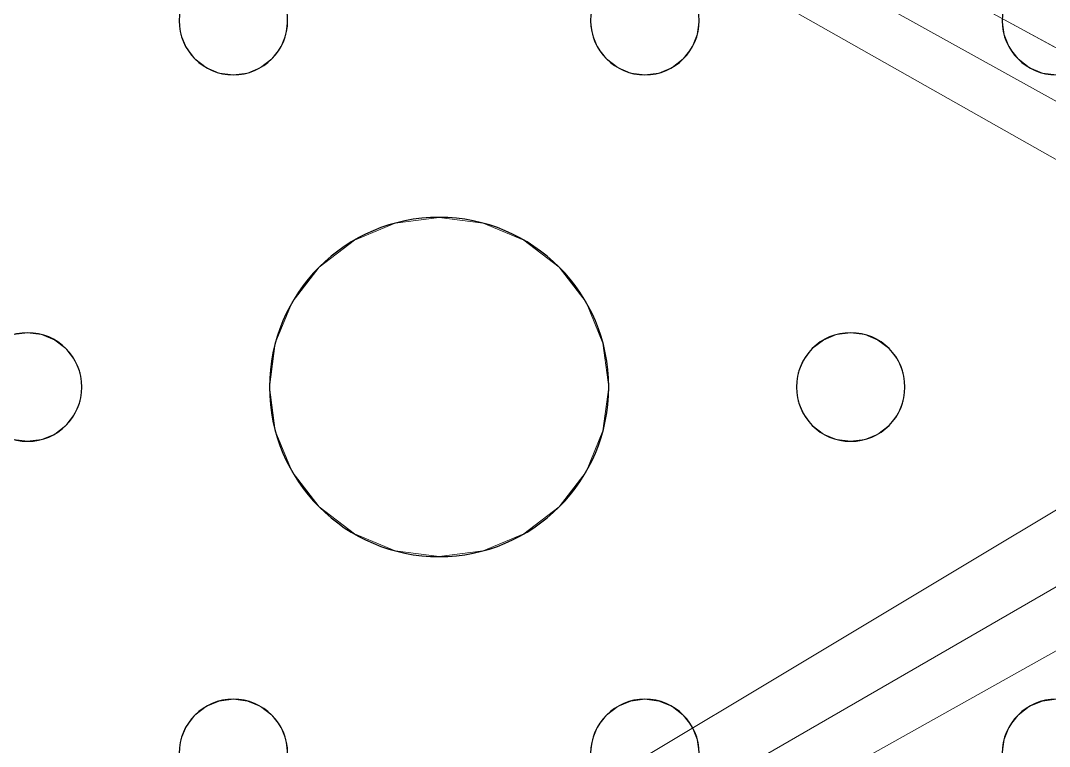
# Model space of a CAD drawing. Header units: millimetres. Extents: x -1 to 1201, y -701 to 1.
# Drawn here: x 306.2 to 382, y -259.5 to -206 of the extents above; entities that cross this region are included whole.
import ezdxf

# ---------------------------------------------------------------- set-up
doc = ezdxf.new("R2010")
doc.units = ezdxf.units.MM
doc.layers.add('IQ_200_3D', color=1, linetype='Continuous')
doc.layers.add('IQ_204_2D', color=7, linetype='Continuous')

msp = doc.modelspace()

# ---------------------------------------------------------------- linework, layer by layer
at = {"layer": 'IQ_200_3D', "lineweight": 18}
for points, invisible_edges in [([(295.413, -207.035, 890), (318.019, -207.035, 890), (317.882, -206, 890), (295.549, -206, 890)], 5), ([(317.882, -206, 888), (318.019, -207.035, 888), (295.413, -207.035, 888), (295.549, -206, 888)], 10), ([(317.882, -206, 890), (318.019, -207.035, 890), (318.019, -207.035, 888), (317.882, -206, 888)], 2), ([(325.746, -207.035, 890), (337.049, -220.5, 890), (348.352, -207.035, 890), (348.216, -206, 890)], 11), ([(348.216, -206, 890), (325.882, -206, 890), (325.746, -207.035, 890)], 13), ([(325.746, -207.035, 888), (325.882, -206, 888), (348.216, -206, 888), (348.352, -207.035, 888)], 10), ([(325.746, -207.035, 890), (325.882, -206, 890), (325.882, -206, 888), (325.746, -207.035, 888)], 8), ([(348.216, -206, 890), (348.352, -207.035, 890), (348.352, -207.035, 888), (348.216, -206, 888)], 2), ([(356.079, -207.035, 890), (378.685, -207.035, 890), (378.549, -206, 890), (356.216, -206, 890)], 5), ([(378.549, -206, 888), (378.685, -207.035, 888), (356.079, -207.035, 888), (356.216, -206, 888)], 10), ([(356.079, -207.035, 890), (356.216, -206, 890), (356.216, -206, 888), (356.079, -207.035, 888)], 8), ([(378.549, -206, 890), (378.685, -207.035, 890), (378.685, -207.035, 888), (378.549, -206, 888)], 2), ([(318.019, -207.035, 890), (295.413, -207.035, 890), (295.013, -208, 890), (318.418, -208, 890)], 5), ([(318.418, -208, 888), (306.716, -229, 888), (295.013, -208, 888), (318.019, -207.035, 888)], 7), ([(295.013, -208, 888), (295.413, -207.035, 888), (318.019, -207.035, 888)], 14), ([(318.019, -207.035, 890), (318.418, -208, 890), (318.418, -208, 888), (318.019, -207.035, 888)], 10), ([(337.049, -220.5, 890), (325.746, -207.035, 890), (325.347, -208, 890)], 13), ([(337.049, -220.5, 888), (333.814, -220.926, 888), (325.347, -208, 888), (325.746, -207.035, 888)], 10), ([(325.347, -208, 890), (325.746, -207.035, 890), (325.746, -207.035, 888), (325.347, -208, 888)], 10), ([(337.049, -220.5, 888), (325.746, -207.035, 888), (348.352, -207.035, 888), (348.752, -208, 888)], 11), ([(348.352, -207.035, 890), (337.049, -220.5, 890), (348.752, -208, 890)], 3), ([(348.352, -207.035, 890), (348.752, -208, 890), (348.752, -208, 888), (348.352, -207.035, 888)], 10), ([(378.685, -207.035, 890), (356.079, -207.035, 890), (355.68, -208, 890), (379.085, -208, 890)], 5), ([(378.685, -207.035, 888), (379.085, -208, 888), (355.68, -208, 888), (356.079, -207.035, 888)], 10), ([(355.68, -208, 890), (356.079, -207.035, 890), (356.079, -207.035, 888), (355.68, -208, 888)], 10), ([(378.685, -207.035, 890), (379.085, -208, 890), (379.085, -208, 888), (378.685, -207.035, 888)], 10), ([(306.716, -229, 890), (318.418, -208, 890), (295.013, -208, 890), (294.378, -208.828, 890)], 11), ([(306.716, -229, 888), (305.68, -229.136, 888), (294.378, -208.828, 888), (295.013, -208, 888)], 10), ([(319.054, -208.828, 890), (318.418, -208, 890), (306.716, -229, 890), (307.751, -229.136, 890)], 10), ([(318.418, -208, 888), (319.054, -208.828, 888), (306.716, -229, 888)], 14), ([(318.418, -208, 890), (319.054, -208.828, 890), (319.054, -208.828, 888), (318.418, -208, 888)], 10), ([(325.347, -208, 890), (324.711, -208.828, 890), (333.814, -220.926, 890), (337.049, -220.5, 890)], 10), ([(325.347, -208, 888), (333.814, -220.926, 888), (324.711, -208.828, 888)], 3), ([(324.711, -208.828, 890), (325.347, -208, 890), (325.347, -208, 888), (324.711, -208.828, 888)], 10), ([(340.284, -220.926, 890), (349.387, -208.828, 890), (348.752, -208, 890), (337.049, -220.5, 890)], 5), ([(348.752, -208, 888), (340.284, -220.926, 888), (337.049, -220.5, 888)], 13), ([(349.387, -208.828, 888), (343.299, -222.175, 888), (340.284, -220.926, 888), (348.752, -208, 888)], 5), ([(348.752, -208, 890), (349.387, -208.828, 890), (349.387, -208.828, 888), (348.752, -208, 888)], 10), ([(355.68, -208, 890), (355.044, -208.828, 890), (367.382, -229, 890), (379.085, -208, 890)], 14), ([(367.382, -229, 888), (366.347, -229.136, 888), (355.044, -208.828, 888), (355.68, -208, 888)], 10), ([(355.044, -208.828, 890), (355.68, -208, 890), (355.68, -208, 888), (355.044, -208.828, 888)], 10), ([(367.382, -229, 888), (355.68, -208, 888), (379.085, -208, 888), (379.721, -208.828, 888)], 11), ([(379.721, -208.828, 890), (379.085, -208, 890), (367.382, -229, 890), (368.418, -229.136, 890)], 10), ([(379.085, -208, 890), (379.721, -208.828, 890), (379.721, -208.828, 888), (379.085, -208, 888)], 10), ([(294.378, -208.828, 890), (293.549, -209.464, 890), (305.68, -229.136, 890), (306.716, -229, 890)], 10), ([(307.751, -229.136, 888), (306.716, -229, 888), (319.054, -208.828, 888), (319.882, -209.464, 888)], 10), ([(319.882, -209.464, 890), (319.054, -208.828, 890), (307.751, -229.136, 890), (308.716, -229.536, 890)], 10), ([(319.054, -208.828, 890), (319.882, -209.464, 890), (319.882, -209.464, 888), (319.054, -208.828, 888)], 10), ([(324.711, -208.828, 890), (323.882, -209.464, 890), (330.799, -222.175, 890), (333.814, -220.926, 890)], 10), ([(330.799, -222.175, 888), (323.882, -209.464, 888), (324.711, -208.828, 888), (333.814, -220.926, 888)], 5), ([(323.882, -209.464, 890), (324.711, -208.828, 890), (324.711, -208.828, 888), (323.882, -209.464, 888)], 10), ([(343.299, -222.175, 890), (350.216, -209.464, 890), (349.387, -208.828, 890), (340.284, -220.926, 890)], 5), ([(343.299, -222.175, 888), (349.387, -208.828, 888), (350.216, -209.464, 888)], 13), ([(349.387, -208.828, 890), (350.216, -209.464, 890), (350.216, -209.464, 888), (349.387, -208.828, 888)], 10), ([(355.044, -208.828, 890), (354.216, -209.464, 890), (366.347, -229.136, 890), (367.382, -229, 890)], 10), ([(366.347, -229.136, 888), (365.382, -229.536, 888), (354.216, -209.464, 888), (355.044, -208.828, 888)], 10), ([(354.216, -209.464, 890), (355.044, -208.828, 890), (355.044, -208.828, 888), (354.216, -209.464, 888)], 10), ([(368.418, -229.136, 888), (367.382, -229, 888), (379.721, -208.828, 888), (380.549, -209.464, 888)], 10), ([(380.549, -209.464, 890), (379.721, -208.828, 890), (368.418, -229.136, 890), (369.382, -229.536, 890)], 10), ([(379.721, -208.828, 890), (380.549, -209.464, 890), (380.549, -209.464, 888), (379.721, -208.828, 888)], 10), ([(308.716, -229.536, 888), (307.751, -229.136, 888), (319.882, -209.464, 888), (320.847, -209.864, 888)], 10), ([(320.847, -209.864, 890), (319.882, -209.464, 890), (308.716, -229.536, 890), (309.544, -230.172, 890)], 10), ([(309.544, -230.172, 888), (308.716, -229.536, 888), (320.847, -209.864, 888), (326.224, -226.75, 888)], 14), ([(320.847, -209.864, 890), (309.544, -230.172, 890), (326.224, -226.75, 890), (328.21, -224.161, 890)], 11), ([(319.882, -209.464, 890), (320.847, -209.864, 890), (320.847, -209.864, 888), (319.882, -209.464, 888)], 10), ([(320.847, -209.864, 890), (328.21, -224.161, 890), (321.882, -210, 890)], 3), ([(320.847, -209.864, 888), (321.882, -210, 888), (328.21, -224.161, 888), (326.224, -226.75, 888)], 10), ([(321.882, -210, 888), (320.847, -209.864, 888), (320.847, -209.864, 890), (321.882, -210, 890)], 10), ([(322.918, -209.864, 890), (321.882, -210, 890), (328.21, -224.161, 890), (330.799, -222.175, 890)], 10), ([(328.21, -224.161, 888), (321.882, -210, 888), (322.918, -209.864, 888), (330.799, -222.175, 888)], 5), ([(322.918, -209.864, 888), (321.882, -210, 888), (321.882, -210, 890), (322.918, -209.864, 890)], 10), ([(323.882, -209.464, 890), (322.918, -209.864, 890), (330.799, -222.175, 890)], 14), ([(330.799, -222.175, 888), (322.918, -209.864, 888), (323.882, -209.464, 888)], 13), ([(322.918, -209.864, 890), (323.882, -209.464, 890), (323.882, -209.464, 888), (322.918, -209.864, 888)], 10), ([(351.18, -209.864, 890), (350.216, -209.464, 890), (343.299, -222.175, 890), (345.888, -224.161, 890)], 10), ([(351.18, -209.864, 888), (343.299, -222.175, 888), (350.216, -209.464, 888)], 3), ([(351.18, -209.864, 888), (352.216, -210, 888), (345.888, -224.161, 888), (343.299, -222.175, 888)], 10), ([(345.888, -224.161, 890), (352.216, -210, 890), (351.18, -209.864, 890)], 13), ([(345.888, -224.161, 890), (347.874, -226.75, 890), (353.251, -209.864, 890), (352.216, -210, 890)], 10), ([(347.874, -226.75, 888), (345.888, -224.161, 888), (353.251, -209.864, 888), (364.554, -230.172, 888)], 14), ([(353.251, -209.864, 888), (345.888, -224.161, 888), (352.216, -210, 888)], 3), ([(347.874, -226.75, 890), (349.123, -229.765, 890), (364.554, -230.172, 890), (353.251, -209.864, 890)], 14), ([(350.216, -209.464, 890), (351.18, -209.864, 890), (351.18, -209.864, 888), (350.216, -209.464, 888)], 10), ([(352.216, -210, 888), (351.18, -209.864, 888), (351.18, -209.864, 890), (352.216, -210, 890)], 10), ([(353.251, -209.864, 888), (352.216, -210, 888), (352.216, -210, 890), (353.251, -209.864, 890)], 10), ([(354.216, -209.464, 890), (353.251, -209.864, 890), (365.382, -229.536, 890), (366.347, -229.136, 890)], 10), ([(365.382, -229.536, 888), (364.554, -230.172, 888), (353.251, -209.864, 888), (354.216, -209.464, 888)], 10), ([(353.251, -209.864, 890), (354.216, -209.464, 890), (354.216, -209.464, 888), (353.251, -209.864, 888)], 10), ([(364.554, -230.172, 890), (365.382, -229.536, 890), (353.251, -209.864, 890)], 14), ([(369.382, -229.536, 888), (368.418, -229.136, 888), (380.549, -209.464, 888), (381.514, -209.864, 888)], 10), ([(381.514, -209.864, 890), (380.549, -209.464, 890), (369.382, -229.536, 890), (370.211, -230.172, 890)], 10), ([(381.514, -209.864, 888), (382.549, -210, 888), (370.211, -230.172, 888), (369.382, -229.536, 888)], 10), ([(381.514, -209.864, 890), (370.211, -230.172, 890), (382.549, -210, 890)], 3), ([(370.847, -231, 890), (394.252, -231, 890), (382.549, -210, 890), (370.211, -230.172, 890)], 7), ([(370.847, -231, 888), (370.211, -230.172, 888), (382.549, -210, 888), (394.252, -231, 888)], 14), ([(380.549, -209.464, 890), (381.514, -209.864, 890), (381.514, -209.864, 888), (380.549, -209.464, 888)], 10), ([(382.549, -210, 888), (381.514, -209.864, 888), (381.514, -209.864, 890), (382.549, -210, 890)], 10), ([(333.814, -220.926, 888), (337.049, -220.5, 888), (337.049, -220.5, 890), (333.814, -220.926, 890)], 10), ([(337.049, -220.5, 888), (340.284, -220.926, 888), (340.284, -220.926, 890), (337.049, -220.5, 890)], 10), ([(333.814, -220.926, 890), (330.799, -222.175, 890), (330.799, -222.175, 888), (333.814, -220.926, 888)], 10), ([(343.299, -222.175, 890), (340.284, -220.926, 890), (340.284, -220.926, 888), (343.299, -222.175, 888)], 10), ([(330.799, -222.175, 890), (328.21, -224.161, 890), (328.21, -224.161, 888), (330.799, -222.175, 888)], 10), ([(345.888, -224.161, 890), (343.299, -222.175, 890), (343.299, -222.175, 888), (345.888, -224.161, 888)], 10), ([(328.21, -224.161, 890), (326.224, -226.75, 890), (326.224, -226.75, 888), (328.21, -224.161, 888)], 10), ([(347.874, -226.75, 890), (345.888, -224.161, 890), (345.888, -224.161, 888), (347.874, -226.75, 888)], 10), ([(309.544, -230.172, 890), (310.18, -231, 890), (324.975, -229.765, 890), (326.224, -226.75, 890)], 10), ([(324.975, -229.765, 888), (310.18, -231, 888), (309.544, -230.172, 888), (326.224, -226.75, 888)], 5), ([(326.224, -226.75, 890), (324.975, -229.765, 890), (324.975, -229.765, 888), (326.224, -226.75, 888)], 10), ([(349.123, -229.765, 888), (347.874, -226.75, 888), (364.554, -230.172, 888), (363.918, -231, 888)], 10), ([(349.123, -229.765, 890), (347.874, -226.75, 890), (347.874, -226.75, 888), (349.123, -229.765, 888)], 10), ([(305.68, -229.136, 888), (306.716, -229, 888), (306.716, -229, 890), (305.68, -229.136, 890)], 10), ([(306.716, -229, 888), (307.751, -229.136, 888), (307.751, -229.136, 890), (306.716, -229, 890)], 10), ([(366.347, -229.136, 888), (367.382, -229, 888), (367.382, -229, 890), (366.347, -229.136, 890)], 10), ([(367.382, -229, 888), (368.418, -229.136, 888), (368.418, -229.136, 890), (367.382, -229, 890)], 10), ([(308.716, -229.536, 890), (307.751, -229.136, 890), (307.751, -229.136, 888), (308.716, -229.536, 888)], 10), ([(309.544, -230.172, 890), (308.716, -229.536, 890), (308.716, -229.536, 888), (309.544, -230.172, 888)], 10), ([(324.975, -229.765, 890), (310.18, -231, 890), (310.579, -231.965, 890), (324.549, -233, 890)], 5), ([(324.975, -229.765, 888), (310.579, -231.965, 888), (310.18, -231, 888)], 13), ([(324.549, -233, 888), (310.716, -233, 888), (310.579, -231.965, 888), (324.975, -229.765, 888)], 5), ([(324.975, -229.765, 890), (324.549, -233, 890), (324.549, -233, 888), (324.975, -229.765, 888)], 8), ([(349.549, -233, 890), (363.382, -233, 890), (363.519, -231.965, 890), (349.123, -229.765, 890)], 5), ([(363.519, -231.965, 890), (363.918, -231, 890), (349.123, -229.765, 890)], 14), ([(364.554, -230.172, 890), (349.123, -229.765, 890), (363.918, -231, 890)], 3), ([(349.123, -229.765, 888), (363.918, -231, 888), (363.519, -231.965, 888), (349.549, -233, 888)], 5), ([(349.549, -233, 890), (349.123, -229.765, 890), (349.123, -229.765, 888), (349.549, -233, 888)], 2), ([(365.382, -229.536, 890), (364.554, -230.172, 890), (364.554, -230.172, 888), (365.382, -229.536, 888)], 10), ([(366.347, -229.136, 890), (365.382, -229.536, 890), (365.382, -229.536, 888), (366.347, -229.136, 888)], 10), ([(369.382, -229.536, 890), (368.418, -229.136, 890), (368.418, -229.136, 888), (369.382, -229.536, 888)], 10), ([(370.211, -230.172, 890), (369.382, -229.536, 890), (369.382, -229.536, 888), (370.211, -230.172, 888)], 10), ([(310.18, -231, 890), (309.544, -230.172, 890), (309.544, -230.172, 888), (310.18, -231, 888)], 10), ([(364.554, -230.172, 890), (363.918, -231, 890), (363.918, -231, 888), (364.554, -230.172, 888)], 10), ([(370.847, -231, 890), (370.211, -230.172, 890), (370.211, -230.172, 888), (370.847, -231, 888)], 10), ([(310.579, -231.965, 890), (310.18, -231, 890), (310.18, -231, 888), (310.579, -231.965, 888)], 10), ([(363.918, -231, 890), (363.519, -231.965, 890), (363.519, -231.965, 888), (363.918, -231, 888)], 10), ([(370.847, -231, 890), (371.246, -231.965, 890), (393.852, -231.965, 890), (394.252, -231, 890)], 10), ([(393.852, -231.965, 888), (371.246, -231.965, 888), (370.847, -231, 888), (394.252, -231, 888)], 5), ([(371.246, -231.965, 890), (370.847, -231, 890), (370.847, -231, 888), (371.246, -231.965, 888)], 10), ([(324.549, -233, 890), (310.579, -231.965, 890), (310.716, -233, 890)], 13), ([(310.716, -233, 890), (310.579, -231.965, 890), (310.579, -231.965, 888), (310.716, -233, 888)], 2), ([(363.382, -233, 888), (349.549, -233, 888), (363.519, -231.965, 888)], 3), ([(363.519, -231.965, 890), (363.382, -233, 890), (363.382, -233, 888), (363.519, -231.965, 888)], 8), ([(371.246, -231.965, 890), (371.382, -233, 890), (393.716, -233, 890), (393.852, -231.965, 890)], 10), ([(393.716, -233, 888), (371.382, -233, 888), (371.246, -231.965, 888), (393.852, -231.965, 888)], 5), ([(371.382, -233, 890), (371.246, -231.965, 890), (371.246, -231.965, 888), (371.382, -233, 888)], 2), ([(324.549, -233, 890), (310.716, -233, 890), (310.579, -234.035, 890), (324.975, -236.235, 890)], 5), ([(310.579, -234.035, 888), (310.716, -233, 888), (324.549, -233, 888), (324.975, -236.235, 888)], 10), ([(310.579, -234.035, 890), (310.716, -233, 890), (310.716, -233, 888), (310.579, -234.035, 888)], 8), ([(324.549, -233, 890), (324.975, -236.235, 890), (324.975, -236.235, 888), (324.549, -233, 888)], 2), ([(363.519, -234.035, 890), (363.382, -233, 890), (349.549, -233, 890), (349.123, -236.235, 890)], 10), ([(363.519, -234.035, 888), (363.918, -235, 888), (349.123, -236.235, 888), (349.549, -233, 888)], 10), ([(349.123, -236.235, 890), (349.549, -233, 890), (349.549, -233, 888), (349.123, -236.235, 888)], 8), ([(349.549, -233, 888), (363.382, -233, 888), (363.519, -234.035, 888)], 13), ([(363.382, -233, 890), (363.519, -234.035, 890), (363.519, -234.035, 888), (363.382, -233, 888)], 2), ([(393.716, -233, 890), (371.382, -233, 890), (371.246, -234.035, 890), (393.852, -234.035, 890)], 5), ([(393.716, -233, 888), (393.852, -234.035, 888), (371.246, -234.035, 888), (371.382, -233, 888)], 10), ([(371.246, -234.035, 890), (371.382, -233, 890), (371.382, -233, 888), (371.246, -234.035, 888)], 8), ([(310.18, -235, 890), (324.975, -236.235, 890), (310.579, -234.035, 890)], 3), ([(324.975, -236.235, 888), (310.18, -235, 888), (310.579, -234.035, 888)], 13), ([(310.18, -235, 890), (310.579, -234.035, 890), (310.579, -234.035, 888), (310.18, -235, 888)], 10), ([(363.519, -234.035, 890), (349.123, -236.235, 890), (363.918, -235, 890)], 3), ([(363.519, -234.035, 890), (363.918, -235, 890), (363.918, -235, 888), (363.519, -234.035, 888)], 10), ([(393.852, -234.035, 890), (371.246, -234.035, 890), (370.847, -235, 890)], 13), ([(370.847, -235, 890), (382.549, -256, 890), (394.252, -235, 890), (393.852, -234.035, 890)], 11), ([(393.852, -234.035, 888), (394.252, -235, 888), (370.847, -235, 888), (371.246, -234.035, 888)], 10), ([(370.847, -235, 890), (371.246, -234.035, 890), (371.246, -234.035, 888), (370.847, -235, 888)], 10), ([(310.18, -235, 890), (309.544, -235.828, 890), (324.975, -236.235, 890)], 14), ([(324.975, -236.235, 888), (326.224, -239.25, 888), (309.544, -235.828, 888), (310.18, -235, 888)], 10), ([(309.544, -235.828, 890), (310.18, -235, 890), (310.18, -235, 888), (309.544, -235.828, 888)], 10), ([(364.554, -235.828, 890), (363.918, -235, 890), (349.123, -236.235, 890), (347.874, -239.25, 890)], 10), ([(364.554, -235.828, 888), (347.874, -239.25, 888), (349.123, -236.235, 888), (363.918, -235, 888)], 5), ([(363.918, -235, 890), (364.554, -235.828, 890), (364.554, -235.828, 888), (363.918, -235, 888)], 10), ([(370.847, -235, 890), (370.211, -235.828, 890), (382.549, -256, 890)], 14), ([(382.549, -256, 888), (370.211, -235.828, 888), (370.847, -235, 888), (394.252, -235, 888)], 13), ([(370.211, -235.828, 890), (370.847, -235, 890), (370.847, -235, 888), (370.211, -235.828, 888)], 10), ([(320.847, -256.136, 890), (309.544, -235.828, 890), (308.716, -236.464, 890), (319.882, -256.536, 890)], 5), ([(320.847, -256.136, 888), (308.716, -236.464, 888), (309.544, -235.828, 888)], 13), ([(308.716, -236.464, 890), (309.544, -235.828, 890), (309.544, -235.828, 888), (308.716, -236.464, 888)], 10), ([(309.544, -235.828, 890), (320.847, -256.136, 890), (326.224, -239.25, 890), (324.975, -236.235, 890)], 11), ([(326.224, -239.25, 888), (328.21, -241.839, 888), (320.847, -256.136, 888), (309.544, -235.828, 888)], 14), ([(347.874, -239.25, 890), (345.888, -241.839, 890), (353.251, -256.136, 890), (364.554, -235.828, 890)], 14), ([(347.874, -239.25, 888), (364.554, -235.828, 888), (353.251, -256.136, 888), (345.888, -241.839, 888)], 7), ([(353.251, -256.136, 890), (354.216, -256.536, 890), (365.382, -236.464, 890), (364.554, -235.828, 890)], 10), ([(365.382, -236.464, 888), (354.216, -256.536, 888), (353.251, -256.136, 888), (364.554, -235.828, 888)], 5), ([(364.554, -235.828, 890), (365.382, -236.464, 890), (365.382, -236.464, 888), (364.554, -235.828, 888)], 10), ([(370.211, -235.828, 890), (369.382, -236.464, 890), (381.514, -256.136, 890), (382.549, -256, 890)], 10), ([(370.211, -235.828, 888), (382.549, -256, 888), (381.514, -256.136, 888), (369.382, -236.464, 888)], 5), ([(369.382, -236.464, 890), (370.211, -235.828, 890), (370.211, -235.828, 888), (369.382, -236.464, 888)], 10), ([(319.882, -256.536, 890), (308.716, -236.464, 890), (307.751, -236.864, 890), (319.054, -257.172, 890)], 5), ([(319.882, -256.536, 888), (307.751, -236.864, 888), (308.716, -236.464, 888), (320.847, -256.136, 888)], 5), ([(307.751, -236.864, 890), (308.716, -236.464, 890), (308.716, -236.464, 888), (307.751, -236.864, 888)], 10), ([(324.975, -236.235, 890), (326.224, -239.25, 890), (326.224, -239.25, 888), (324.975, -236.235, 888)], 10), ([(347.874, -239.25, 890), (349.123, -236.235, 890), (349.123, -236.235, 888), (347.874, -239.25, 888)], 10), ([(354.216, -256.536, 890), (355.044, -257.172, 890), (366.347, -236.864, 890), (365.382, -236.464, 890)], 10), ([(366.347, -236.864, 888), (355.044, -257.172, 888), (354.216, -256.536, 888), (365.382, -236.464, 888)], 5), ([(365.382, -236.464, 890), (366.347, -236.864, 890), (366.347, -236.864, 888), (365.382, -236.464, 888)], 10), ([(369.382, -236.464, 890), (368.418, -236.864, 890), (380.549, -256.536, 890), (381.514, -256.136, 890)], 10), ([(369.382, -236.464, 888), (381.514, -256.136, 888), (380.549, -256.536, 888), (368.418, -236.864, 888)], 5), ([(368.418, -236.864, 890), (369.382, -236.464, 890), (369.382, -236.464, 888), (368.418, -236.864, 888)], 10), ([(305.68, -236.864, 888), (306.716, -237, 888), (294.378, -257.172, 888), (293.549, -256.536, 888)], 10), ([(306.716, -237, 890), (305.68, -236.864, 890), (294.378, -257.172, 890), (295.013, -258, 890)], 10), ([(306.716, -237, 888), (295.013, -258, 888), (294.378, -257.172, 888)], 13), ([(295.013, -258, 890), (318.418, -258, 890), (306.716, -237, 890)], 15), ([(318.418, -258, 888), (318.019, -258.965, 888), (295.013, -258, 888), (306.716, -237, 888)], 14), ([(306.716, -237, 888), (305.68, -236.864, 888), (305.68, -236.864, 890), (306.716, -237, 890)], 10), ([(319.054, -257.172, 890), (307.751, -236.864, 890), (306.716, -237, 890), (318.418, -258, 890)], 5), ([(306.716, -237, 888), (307.751, -236.864, 888), (319.054, -257.172, 888), (318.418, -258, 888)], 10), ([(307.751, -236.864, 888), (306.716, -237, 888), (306.716, -237, 890), (307.751, -236.864, 890)], 10), ([(307.751, -236.864, 888), (319.882, -256.536, 888), (319.054, -257.172, 888)], 13), ([(367.382, -237, 890), (366.347, -236.864, 890), (355.044, -257.172, 890), (355.68, -258, 890)], 10), ([(367.382, -237, 888), (355.68, -258, 888), (355.044, -257.172, 888), (366.347, -236.864, 888)], 5), ([(379.085, -258, 890), (379.721, -257.172, 890), (367.382, -237, 890), (355.68, -258, 890)], 14), ([(355.68, -258, 888), (367.382, -237, 888), (379.085, -258, 888), (378.685, -258.965, 888)], 11), ([(367.382, -237, 888), (366.347, -236.864, 888), (366.347, -236.864, 890), (367.382, -237, 890)], 10), ([(379.721, -257.172, 890), (380.549, -256.536, 890), (368.418, -236.864, 890), (367.382, -237, 890)], 10), ([(368.418, -236.864, 888), (380.549, -256.536, 888), (379.721, -257.172, 888), (367.382, -237, 888)], 5), ([(368.418, -236.864, 888), (367.382, -237, 888), (367.382, -237, 890), (368.418, -236.864, 890)], 10), ([(379.721, -257.172, 888), (379.085, -258, 888), (367.382, -237, 888)], 14), ([(328.21, -241.839, 890), (326.224, -239.25, 890), (320.847, -256.136, 890), (321.882, -256, 890)], 10), ([(326.224, -239.25, 890), (328.21, -241.839, 890), (328.21, -241.839, 888), (326.224, -239.25, 888)], 10), ([(345.888, -241.839, 890), (347.874, -239.25, 890), (347.874, -239.25, 888), (345.888, -241.839, 888)], 10), ([(328.21, -241.839, 888), (321.882, -256, 888), (320.847, -256.136, 888)], 13), ([(321.882, -256, 890), (322.918, -256.136, 890), (328.21, -241.839, 890)], 14), ([(322.918, -256.136, 888), (321.882, -256, 888), (328.21, -241.839, 888)], 14), ([(330.799, -243.825, 890), (328.21, -241.839, 890), (322.918, -256.136, 890), (323.882, -256.536, 890)], 10), ([(330.799, -243.825, 888), (323.882, -256.536, 888), (322.918, -256.136, 888), (328.21, -241.839, 888)], 5), ([(328.21, -241.839, 890), (330.799, -243.825, 890), (330.799, -243.825, 888), (328.21, -241.839, 888)], 10), ([(345.888, -241.839, 890), (343.299, -243.825, 890), (351.18, -256.136, 890), (352.216, -256, 890)], 10), ([(345.888, -241.839, 888), (352.216, -256, 888), (351.18, -256.136, 888), (343.299, -243.825, 888)], 5), ([(343.299, -243.825, 890), (345.888, -241.839, 890), (345.888, -241.839, 888), (343.299, -243.825, 888)], 10), ([(353.251, -256.136, 890), (345.888, -241.839, 890), (352.216, -256, 890)], 3), ([(345.888, -241.839, 888), (353.251, -256.136, 888), (352.216, -256, 888)], 13), ([(323.882, -256.536, 890), (324.711, -257.172, 890), (330.799, -243.825, 890)], 14), ([(324.711, -257.172, 888), (323.882, -256.536, 888), (330.799, -243.825, 888)], 14), ([(333.814, -245.074, 890), (330.799, -243.825, 890), (324.711, -257.172, 890), (325.347, -258, 890)], 10), ([(333.814, -245.074, 888), (325.347, -258, 888), (324.711, -257.172, 888), (330.799, -243.825, 888)], 5), ([(330.799, -243.825, 890), (333.814, -245.074, 890), (333.814, -245.074, 888), (330.799, -243.825, 888)], 10), ([(343.299, -243.825, 890), (340.284, -245.074, 890), (349.387, -257.172, 890), (350.216, -256.536, 890)], 10), ([(343.299, -243.825, 888), (350.216, -256.536, 888), (349.387, -257.172, 888), (340.284, -245.074, 888)], 5), ([(340.284, -245.074, 890), (343.299, -243.825, 890), (343.299, -243.825, 888), (340.284, -245.074, 888)], 10), ([(343.299, -243.825, 890), (350.216, -256.536, 890), (351.18, -256.136, 890)], 13), ([(350.216, -256.536, 888), (343.299, -243.825, 888), (351.18, -256.136, 888)], 3), ([(337.049, -245.5, 890), (333.814, -245.074, 890), (325.347, -258, 890), (325.746, -258.965, 890)], 10), ([(337.049, -245.5, 888), (325.746, -258.965, 888), (325.347, -258, 888), (333.814, -245.074, 888)], 5), ([(348.352, -258.965, 890), (348.752, -258, 890), (337.049, -245.5, 890), (325.746, -258.965, 890)], 14), ([(348.352, -258.965, 888), (325.746, -258.965, 888), (337.049, -245.5, 888)], 15), ([(337.049, -245.5, 888), (333.814, -245.074, 888), (333.814, -245.074, 890), (337.049, -245.5, 890)], 10), ([(340.284, -245.074, 890), (337.049, -245.5, 890), (348.752, -258, 890), (349.387, -257.172, 890)], 10), ([(348.752, -258, 888), (348.352, -258.965, 888), (337.049, -245.5, 888), (340.284, -245.074, 888)], 10), ([(340.284, -245.074, 888), (337.049, -245.5, 888), (337.049, -245.5, 890), (340.284, -245.074, 890)], 10), ([(349.387, -257.172, 888), (348.752, -258, 888), (340.284, -245.074, 888)], 14), ([(320.847, -256.136, 890), (319.882, -256.536, 890), (319.882, -256.536, 888), (320.847, -256.136, 888)], 10), ([(320.847, -256.136, 888), (321.882, -256, 888), (321.882, -256, 890), (320.847, -256.136, 890)], 10), ([(321.882, -256, 888), (322.918, -256.136, 888), (322.918, -256.136, 890), (321.882, -256, 890)], 10), ([(323.882, -256.536, 890), (322.918, -256.136, 890), (322.918, -256.136, 888), (323.882, -256.536, 888)], 10), ([(351.18, -256.136, 890), (350.216, -256.536, 890), (350.216, -256.536, 888), (351.18, -256.136, 888)], 10), ([(351.18, -256.136, 888), (352.216, -256, 888), (352.216, -256, 890), (351.18, -256.136, 890)], 10), ([(352.216, -256, 888), (353.251, -256.136, 888), (353.251, -256.136, 890), (352.216, -256, 890)], 10), ([(354.216, -256.536, 890), (353.251, -256.136, 890), (353.251, -256.136, 888), (354.216, -256.536, 888)], 10), ([(381.514, -256.136, 890), (380.549, -256.536, 890), (380.549, -256.536, 888), (381.514, -256.136, 888)], 10), ([(381.514, -256.136, 888), (382.549, -256, 888), (382.549, -256, 890), (381.514, -256.136, 890)], 10), ([(319.882, -256.536, 890), (319.054, -257.172, 890), (319.054, -257.172, 888), (319.882, -256.536, 888)], 10), ([(324.711, -257.172, 890), (323.882, -256.536, 890), (323.882, -256.536, 888), (324.711, -257.172, 888)], 10), ([(350.216, -256.536, 890), (349.387, -257.172, 890), (349.387, -257.172, 888), (350.216, -256.536, 888)], 10), ([(355.044, -257.172, 890), (354.216, -256.536, 890), (354.216, -256.536, 888), (355.044, -257.172, 888)], 10), ([(380.549, -256.536, 890), (379.721, -257.172, 890), (379.721, -257.172, 888), (380.549, -256.536, 888)], 10), ([(319.054, -257.172, 890), (318.418, -258, 890), (318.418, -258, 888), (319.054, -257.172, 888)], 10), ([(325.347, -258, 890), (324.711, -257.172, 890), (324.711, -257.172, 888), (325.347, -258, 888)], 10), ([(349.387, -257.172, 890), (348.752, -258, 890), (348.752, -258, 888), (349.387, -257.172, 888)], 10), ([(355.68, -258, 890), (355.044, -257.172, 890), (355.044, -257.172, 888), (355.68, -258, 888)], 10), ([(379.721, -257.172, 890), (379.085, -258, 890), (379.085, -258, 888), (379.721, -257.172, 888)], 10), ([(295.013, -258, 890), (295.413, -258.965, 890), (318.019, -258.965, 890), (318.418, -258, 890)], 10), ([(295.413, -258.965, 888), (295.013, -258, 888), (318.019, -258.965, 888), (317.882, -260, 888)], 10), ([(318.418, -258, 890), (318.019, -258.965, 890), (318.019, -258.965, 888), (318.418, -258, 888)], 10), ([(325.746, -258.965, 890), (325.347, -258, 890), (325.347, -258, 888), (325.746, -258.965, 888)], 10), ([(348.752, -258, 890), (348.352, -258.965, 890), (348.352, -258.965, 888), (348.752, -258, 888)], 10), ([(355.68, -258, 890), (356.079, -258.965, 890), (378.685, -258.965, 890), (379.085, -258, 890)], 10), ([(356.079, -258.965, 888), (355.68, -258, 888), (378.685, -258.965, 888), (378.549, -260, 888)], 10), ([(356.079, -258.965, 890), (355.68, -258, 890), (355.68, -258, 888), (356.079, -258.965, 888)], 10), ([(379.085, -258, 890), (378.685, -258.965, 890), (378.685, -258.965, 888), (379.085, -258, 888)], 10), ([(295.413, -258.965, 890), (295.549, -260, 890), (317.882, -260, 890), (318.019, -258.965, 890)], 10), ([(317.882, -260, 888), (318.019, -261.035, 888), (295.549, -260, 888), (295.413, -258.965, 888)], 10), ([(318.019, -258.965, 890), (317.882, -260, 890), (317.882, -260, 888), (318.019, -258.965, 888)], 8), ([(325.746, -258.965, 890), (325.882, -260, 890), (348.216, -260, 890), (348.352, -258.965, 890)], 10), ([(348.216, -260, 888), (325.882, -260, 888), (325.746, -258.965, 888), (348.352, -258.965, 888)], 5), ([(325.882, -260, 890), (325.746, -258.965, 890), (325.746, -258.965, 888), (325.882, -260, 888)], 2), ([(348.352, -258.965, 890), (348.216, -260, 890), (348.216, -260, 888), (348.352, -258.965, 888)], 8), ([(356.079, -258.965, 890), (356.216, -260, 890), (378.549, -260, 890), (378.685, -258.965, 890)], 10), ([(378.549, -260, 888), (378.685, -261.035, 888), (356.216, -260, 888), (356.079, -258.965, 888)], 10), ([(356.216, -260, 890), (356.079, -258.965, 890), (356.079, -258.965, 888), (356.216, -260, 888)], 2), ([(378.685, -258.965, 890), (378.549, -260, 890), (378.549, -260, 888), (378.685, -258.965, 888)], 8)]:
    msp.add_3dface(points, dxfattribs=dict(at, invisible_edges=invisible_edges))
at = {"layer": 'IQ_204_2D'}
for centre, radius, start, end in [((321.882, -206), 4, 0, 180), ((352.216, -206), 4, 0, 180), ((382.549, -206), 4, 0, 180), ((321.882, -206), 4, 180, 360), ((352.216, -206), 4, 180, 0), ((382.549, -206), 4, 180, 360), ((337.049, -233), 12.5, 0, 180), ((306.716, -233), 4, 0, 180), ((367.382, -233), 4, 0, 180), ((306.716, -233), 4, 180, 0), ((337.049, -233), 12.5, 180, 0), ((367.382, -233), 4, 180, 0), ((321.882, -260), 4, 0, 180), ((352.216, -260), 4, 0, 180), ((382.549, -260), 4, 0, 180)]:
    msp.add_arc(centre, radius, start, end, dxfattribs=at)

# ---------------------------------------------------------------- meshes
at = {"layer": 'IQ_200_3D', "lineweight": 18}
mesh = msp.add_polyface(dxfattribs=at)
corners = [(1200, 0, 850), (1200, -700, 850), (0, -700, 850), (0, 0, 850), (810.5, -594, 850), (811.556, -602.023, 850), (814.653, -609.5, 850), (819.58, -615.92, 850), (826, -620.847, 850), (833.477, -623.944, 850), (841.5, -625, 850), (1059.5, -625, 850), (1067.523, -623.944, 850), (1075, -620.847, 850), (1081.42, -615.92, 850), (1086.347, -609.5, 850), (1089.444, -602.023, 850), (1090.5, -594, 850), (1090.5, -476, 850), (1089.444, -467.977, 850), (1086.347, -460.5, 850), (1081.42, -454.08, 850), (1075, -449.153, 850), (1067.523, -446.056, 850), (1059.5, -445, 850), (841.5, -445, 850), (833.477, -446.056, 850), (826, -449.153, 850), (819.58, -454.08, 850), (814.653, -460.5, 850), (811.556, -467.977, 850), (810.5, -476, 850)]
mesh.append_faces([[corners[k] for k in face] for face in [(29, 3, 28), (6, 2, 5), (4, 2, 31), (23, 0, 22), (13, 1, 12), (15, 1, 14), (11, 1, 10)]], dxfattribs={"vtx0": -1, "vtx1": -1})
mesh.append_faces([[corners[k] for k in face] for face in [(3, 29, 30, 2), (2, 30, 31), (0, 25, 26), (2, 6, 7), (2, 9, 10, 1), (0, 20, 21), (1, 18, 19), (1, 15, 16)]], dxfattribs={"vtx0": -1, "vtx2": -1})
mesh.append_faces([[corners[k] for k in face] for face in [(27, 28, 3), (4, 5, 2), (7, 8, 2), (8, 9, 2), (23, 24, 0), (21, 22, 0), (24, 25, 0), (13, 14, 1), (11, 12, 1), (16, 17, 1), (17, 18, 1)]], dxfattribs={"vtx1": -1, "vtx2": -1})
mesh.append_faces([[corners[k] for k in face] for face in [(26, 27, 3, 0), (19, 20, 0, 1)]], dxfattribs={"vtx1": -1, "vtx3": -1})
mesh = msp.add_polyface(dxfattribs=at)
corners = [(1200, -700, 900), (1200, -23, 900), (0, -23, 900), (0, -700, 900), (90, -35.113, 900), (1110, -35.113, 900), (1129.382, -37.665, 900), (1147.443, -45.146, 900), (1162.953, -57.047, 900), (1174.854, -72.557, 900), (1182.335, -90.618, 900), (1184.887, -110, 900), (1184.887, -610, 900), (1182.335, -629.382, 900), (1174.854, -647.443, 900), (1162.953, -662.953, 900), (1147.443, -674.854, 900), (1129.382, -682.335, 900), (1110, -684.887, 900), (90, -684.887, 900), (70.618, -682.335, 900), (52.557, -674.854, 900), (37.047, -662.953, 900), (25.146, -647.443, 900), (17.665, -629.382, 900), (15.113, -610, 900), (15.113, -110, 900), (17.665, -90.618, 900), (25.146, -72.557, 900), (37.047, -57.047, 900), (52.557, -45.146, 900), (70.618, -37.665, 900)]
mesh.append_faces([[corners[k] for k in face] for face in [(9, 1, 8), (14, 0, 13), (31, 2, 30), (28, 2, 27), (21, 3, 20), (23, 3, 22)]], dxfattribs={"vtx0": -1, "vtx1": -1})
mesh.append_faces([[corners[k] for k in face] for face in [(1, 9, 10), (1, 11, 12, 0), (0, 14, 15), (0, 18, 19, 3), (2, 28, 29), (3, 23, 24)]], dxfattribs={"vtx0": -1, "vtx2": -1})
mesh.append_faces([[corners[k] for k in face] for face in [(10, 11, 1), (5, 6, 1), (7, 8, 1), (6, 7, 1), (12, 13, 0), (15, 16, 0), (17, 18, 0), (16, 17, 0), (31, 4, 2), (29, 30, 2), (26, 27, 2), (21, 22, 3), (19, 20, 3), (24, 25, 3)]], dxfattribs={"vtx1": -1, "vtx2": -1})
mesh.append_faces([[corners[k] for k in face] for face in [(4, 5, 1, 2), (25, 26, 2, 3)]], dxfattribs={"vtx1": -1, "vtx3": -1})
mesh = msp.add_polyface(dxfattribs=at)
corners = [(1110, -48.392, 890), (90, -48.392, 890), (66.424, -53.082, 890), (46.437, -66.437, 890), (33.082, -86.424, 890), (28.392, -110, 890), (28.392, -610, 890), (33.082, -633.576, 890), (46.437, -653.563, 890), (66.424, -666.918, 890), (90, -671.608, 890), (1110, -671.608, 890), (1133.576, -666.918, 890), (1153.563, -653.563, 890), (1166.918, -633.576, 890), (1171.608, -610, 890), (1171.608, -110, 890), (1166.918, -86.424, 890), (1153.563, -66.437, 890), (1133.576, -53.082, 890), (122.5, -418.034, 890), (1077.5, -418.034, 890), (1089.656, -419.634, 890), (1100.983, -424.326, 890), (1110.71, -431.79, 890), (1118.174, -441.517, 890), (1122.866, -452.844, 890), (1124.466, -465, 890), (1124.466, -605, 890), (1122.866, -617.156, 890), (1118.174, -628.483, 890), (1110.71, -638.21, 890), (1100.983, -645.674, 890), (1089.656, -650.366, 890), (1077.5, -651.966, 890), (122.5, -651.966, 890), (110.344, -650.366, 890), (99.017, -645.674, 890), (89.29, -638.21, 890), (81.826, -628.483, 890), (77.134, -617.156, 890), (75.534, -605, 890), (75.534, -465, 890), (77.134, -452.844, 890), (81.826, -441.517, 890), (89.29, -431.79, 890), (99.017, -424.326, 890), (110.344, -419.634, 890), (122.5, -68.034, 890), (1077.5, -68.034, 890), (1089.656, -69.634, 890), (1100.983, -74.326, 890), (1110.71, -81.79, 890), (1118.174, -91.517, 890), (1122.866, -102.844, 890), (1124.466, -115, 890), (1124.466, -351, 890), (1122.866, -363.156, 890), (1118.174, -374.483, 890), (1110.71, -384.21, 890), (1100.983, -391.674, 890), (1089.656, -396.366, 890), (1077.5, -397.966, 890), (122.5, -397.966, 890), (110.344, -396.366, 890), (99.017, -391.674, 890), (89.29, -384.21, 890), (81.826, -374.483, 890), (77.134, -363.156, 890), (75.534, -351, 890), (75.534, -115, 890), (77.134, -102.844, 890), (81.826, -91.517, 890), (89.29, -81.79, 890), (99.017, -74.326, 890), (110.344, -69.634, 890)]
mesh.append_faces([[corners[k] for k in face] for face in [(65, 47, 64), (75, 1, 74), (71, 5, 70), (73, 2, 72)]], dxfattribs={"vtx0": -1, "vtx1": -1})
mesh.append_faces([[corners[k] for k in face] for face in [(15, 28, 29, 14), (11, 32, 33), (16, 55, 56, 15), (54, 17, 18, 53), (53, 18, 19, 52), (52, 19, 0, 51), (0, 50, 51), (10, 37, 38, 9), (64, 47, 20, 63), (8, 39, 40, 7), (39, 8, 9, 38), (69, 42, 43), (3, 71, 72, 2)]], dxfattribs={"vtx0": -1, "vtx2": -1})
mesh.append_faces([[corners[k] for k in face] for face in [(6, 41, 42, 69)]], dxfattribs={"vtx0": -1, "vtx2": -1, "vtx3": -1})
mesh.append_faces([[corners[k] for k in face] for face in [(11, 33, 34, 35), (1, 75, 48, 49), (71, 3, 4, 5)]], dxfattribs={"vtx0": -1, "vtx3": -1})
mesh.append_faces([[corners[k] for k in face] for face in [(36, 37, 10)]], dxfattribs={"vtx1": -1, "vtx2": -1})
mesh.append_faces([[corners[k] for k in face] for face in [(27, 28, 15, 56)]], dxfattribs={"vtx1": -1, "vtx2": -1, "vtx3": -1})
mesh.append_faces([[corners[k] for k in face] for face in [(13, 14, 29, 30), (12, 13, 30, 31), (26, 27, 56, 57), (31, 32, 11, 12), (24, 25, 58, 59), (21, 22, 61, 62), (22, 23, 60, 61), (23, 24, 59, 60), (25, 26, 57, 58), (54, 55, 16, 17), (49, 50, 0, 1), (20, 21, 62, 63), (35, 36, 10, 11), (45, 46, 66, 67), (46, 47, 65, 66), (6, 7, 40, 41), (43, 44, 68, 69), (44, 45, 67, 68), (73, 74, 1, 2), (69, 70, 5, 6)]], dxfattribs={"vtx1": -1, "vtx3": -1})
mesh = msp.add_polyface(dxfattribs=at)
corners = [(122.5, -68.034, 860), (110.344, -69.634, 860), (99.017, -74.326, 860), (89.29, -81.79, 860), (81.826, -91.517, 860), (77.134, -102.844, 860), (75.534, -115, 860), (75.534, -351, 860), (77.134, -363.156, 860), (81.826, -374.483, 860), (89.29, -384.21, 860), (99.017, -391.674, 860), (110.344, -396.366, 860), (122.5, -397.966, 860), (1077.5, -397.966, 860), (1089.656, -396.366, 860), (1100.983, -391.674, 860), (1110.71, -384.21, 860), (1118.174, -374.483, 860), (1122.866, -363.156, 860), (1124.466, -351, 860), (1124.466, -115, 860), (1122.866, -102.844, 860), (1118.174, -91.517, 860), (1110.71, -81.79, 860), (1100.983, -74.326, 860), (1089.656, -69.634, 860), (1077.5, -68.034, 860), (640.451, -68.034, 860), (640.451, -105, 860), (639.258, -114.059, 860), (635.762, -122.5, 860), (630.2, -129.749, 860), (622.951, -135.311, 860), (614.51, -138.807, 860), (605.451, -140, 860), (594.549, -140, 860), (585.49, -138.807, 860), (577.049, -135.311, 860), (569.8, -129.749, 860), (564.238, -122.5, 860), (560.742, -114.059, 860), (559.549, -105, 860), (559.549, -68.034, 860), (600, -115, 860), (603.882, -114.489, 860), (607.5, -112.99, 860), (610.607, -110.607, 860), (612.99, -107.5, 860), (614.489, -103.882, 860), (615, -100, 860), (614.489, -96.118, 860), (612.99, -92.5, 860), (610.607, -89.393, 860), (607.5, -87.01, 860), (603.882, -85.511, 860), (600, -85, 860), (596.118, -85.511, 860), (592.5, -87.01, 860), (589.393, -89.393, 860), (587.01, -92.5, 860), (585.511, -96.118, 860), (585, -100, 860), (585.511, -103.882, 860), (587.01, -107.5, 860), (589.393, -110.607, 860), (592.5, -112.99, 860), (596.118, -114.489, 860)]
mesh.append_faces([[corners[k] for k in face] for face in [(0, 42, 43), (29, 27, 28), (65, 62, 63, 64), (48, 46, 47), (50, 48, 49)]], dxfattribs={"vtx0": -1})
mesh.append_faces([[corners[k] for k in face] for face in [(35, 14, 34)]], dxfattribs={"vtx0": -1, "vtx1": -1})
mesh.append_faces([[corners[k] for k in face] for face in [(62, 65, 45, 52)]], dxfattribs={"vtx0": -1, "vtx1": -1, "vtx2": -1, "vtx3": -1})
mesh.append_faces([[corners[k] for k in face] for face in [(13, 6, 7, 12), (14, 35, 36), (27, 29, 30), (65, 44, 45)]], dxfattribs={"vtx0": -1, "vtx2": -1})
mesh.append_faces([[corners[k] for k in face] for face in [(13, 39, 40, 0), (21, 26, 27, 14), (50, 45, 46, 48)]], dxfattribs={"vtx0": -1, "vtx2": -1, "vtx3": -1})
mesh.append_faces([[corners[k] for k in face] for face in [(7, 10, 11, 12), (20, 15, 16, 17)]], dxfattribs={"vtx0": -1, "vtx3": -1})
mesh.append_faces([[corners[k] for k in face] for face in [(38, 39, 13), (37, 38, 13), (2, 3, 6, 1), (41, 42, 0), (40, 41, 0), (33, 34, 14), (32, 33, 14), (30, 31, 27), (25, 26, 21, 24), (55, 56, 52)]], dxfattribs={"vtx1": -1, "vtx2": -1})
mesh.append_faces([[corners[k] for k in face] for face in [(0, 1, 6, 13), (31, 32, 14, 27), (61, 62, 52, 56)]], dxfattribs={"vtx1": -1, "vtx2": -1, "vtx3": -1})
mesh.append_faces([[corners[k] for k in face] for face in [(13, 14, 36, 37), (14, 15, 20, 21)]], dxfattribs={"vtx1": -1, "vtx3": -1})
mesh.append_faces([[corners[k] for k in face] for face in [(4, 5, 6, 3), (18, 19, 20, 17), (57, 58, 59, 56)]], dxfattribs={"vtx2": -1})
mesh.append_faces([[corners[k] for k in face] for face in [(59, 60, 61, 56), (50, 51, 52, 45)]], dxfattribs={"vtx2": -1, "vtx3": -1})
mesh.append_faces([[corners[k] for k in face] for face in [(7, 8, 9, 10), (21, 22, 23, 24), (65, 66, 67, 44), (52, 53, 54, 55)]], dxfattribs={"vtx3": -1})

doc.saveas('drawing.dxf')
